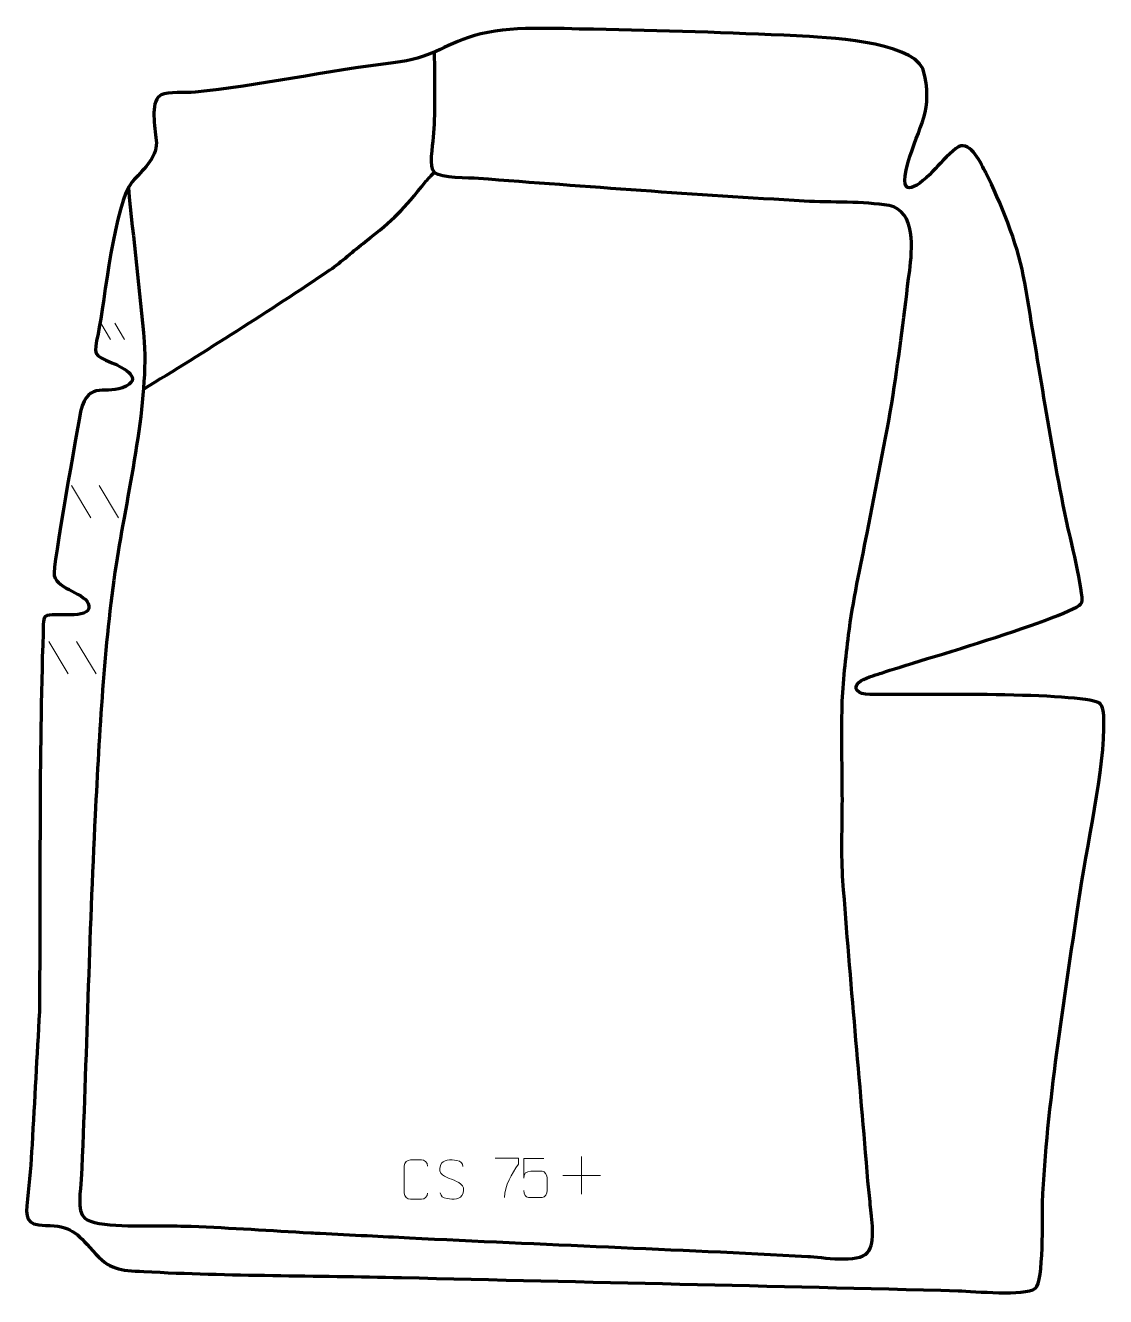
# Model space of a CAD drawing. Header units: millimetres. Extents: x -705 to -18, y -62 to 747.
import ezdxf

# ---------------------------------------------------------------- set-up
doc = ezdxf.new("R2010")
doc.units = ezdxf.units.MM
doc.header["$MEASUREMENT"] = 0
doc.layers.add('layer 2', color=7, linetype='Continuous')
doc.layers.add('layer 3', color=7, linetype='Continuous')

msp = doc.modelspace()

# ---------------------------------------------------------------- linework, layer by layer
at = {"layer": 'layer 2', "color": 140, "lineweight": 158}
for points, knots in [([(-639.3978, 643.6661), (-636.2767, 611.0004), (-632.0488, 578.1115), (-629.263, 545.511), (-629.263, 545.511), (-626.8054, 503.2002), (-640.6632, 446.9517), (-647.1695, 403.9216), (-647.1695, 403.9216), (-655.0624, 351.7218), (-657.794, 297.2994), (-660.5178, 244.5346), (-660.5178, 244.5346), (-664.3656, 167.314), (-665.9882, 90.0909), (-669.3112, 12.8839), (-669.3112, 12.8839), (-669.749, 6.4148), (-672.3255, -7.0726), (-667.1613, -11.6949), (-667.1613, -11.6949), (-660.1631, -17.9585), (-627.788, -16.5461), (-617.2004, -16.5914), (-617.2004, -16.5914), (-611.2341, -16.6169), (-605.3098, -16.6941), (-599.346, -16.9011), (-599.346, -16.9011), (-574.0167, -17.8454), (-548.7173, -19.6902), (-523.4038, -21.006), (-523.4038, -21.006), (-521.4083, -21.1079), (-519.4127, -21.2098), (-517.4172, -21.3117), (-517.4172, -21.3117), (-507.4394, -21.8213), (-497.4617, -22.3309), (-487.4839, -22.8404), (-487.4839, -22.8404), (-478.5039, -23.299), (-469.524, -23.7576), (-460.544, -24.2162), (-460.544, -24.2162), (-376.1515, -28.5023), (-291.6801, -31.4908), (-207.307, -35.9998), (-207.307, -35.9998), (-198.4957, -36.4707), (-175.1494, -40.6455), (-169.1876, -33.6226), (-169.1876, -33.6226), (-163.9269, -27.4258), (-166.7542, -11.1859), (-167.4799, -3.2145), (-167.4799, -3.2145), (-167.9372, 1.8082), (-168.46, 6.827), (-168.9632, 11.8454), (-168.9632, 11.8454), (-174.1839, 75.476), (-180.1715, 139.1961), (-184.8926, 202.8421), (-184.8926, 202.8421), (-186.0961, 219.0659), (-185.2235, 237.6662), (-185.2662, 254.2023), (-185.2662, 254.2023), (-185.325, 274.0763), (-185.8364, 294.6336), (-185.3762, 314.4261), (-185.3762, 314.4261), (-184.9651, 328.5178), (-182.9467, 345.0906), (-181.2688, 359.2285), (-181.2688, 359.2285), (-178.7916, 380.1011), (-173.5004, 403.0898), (-169.5396, 423.9881), (-169.5396, 423.9881), (-164.027, 453.0311), (-157.6562, 482.7772), (-152.9523, 511.866), (-152.9523, 511.866), (-148.8817, 537.9264), (-145.8964, 564.6565), (-142.4349, 590.8744), (-142.4349, 590.8744), (-140.8577, 603.722), (-138.3086, 628.9727), (-155.4399, 632.2611), (-155.4399, 632.2611), (-171.8807, 634.9927), (-192.2881, 634.1639), (-209.4483, 635.1114), (-209.4483, 635.1114), (-278.7439, 639.0114), (-347.5978, 644.2256), (-416.7845, 649.4707), (-416.7845, 649.4707), (-422.6601, 649.9162), (-440.7639, 649.695), (-444.4426, 653.1014), (-444.4426, 653.1014), (-448.5019, 656.8601), (-445.6393, 670.0487), (-445.2329, 675.6888), (-445.2329, 675.6888), (-444.1651, 690.505), (-444.3019, 706.0998), (-444.5037, 720.972), (-444.5037, 720.972), (-444.5525, 723.9723), (-444.6006, 726.9725), (-444.648, 729.9728)], [0, 0, 0, 0, 0.03333333, 0.03333333, 0.03333333, 0.03333333, 0.06666667, 0.06666667, 0.06666667, 0.06666667, 0.1, 0.1, 0.1, 0.1, 0.13333333, 0.13333333, 0.13333333, 0.13333333, 0.16666667, 0.16666667, 0.16666667, 0.16666667, 0.2, 0.2, 0.2, 0.2, 0.23333333, 0.23333333, 0.23333333, 0.23333333, 0.26666667, 0.26666667, 0.26666667, 0.26666667, 0.3, 0.3, 0.3, 0.3, 0.33333333, 0.33333333, 0.33333333, 0.33333333, 0.36666667, 0.36666667, 0.36666667, 0.36666667, 0.4, 0.4, 0.4, 0.4, 0.43333333, 0.43333333, 0.43333333, 0.43333333, 0.46666667, 0.46666667, 0.46666667, 0.46666667, 0.5, 0.5, 0.5, 0.5, 0.53333333, 0.53333333, 0.53333333, 0.53333333, 0.56666667, 0.56666667, 0.56666667, 0.56666667, 0.6, 0.6, 0.6, 0.6, 0.63333333, 0.63333333, 0.63333333, 0.63333333, 0.66666667, 0.66666667, 0.66666667, 0.66666667, 0.7, 0.7, 0.7, 0.7, 0.73333333, 0.73333333, 0.73333333, 0.73333333, 0.76666667, 0.76666667, 0.76666667, 0.76666667, 0.8, 0.8, 0.8, 0.8, 0.83333333, 0.83333333, 0.83333333, 0.83333333, 0.86666667, 0.86666667, 0.86666667, 0.86666667, 0.9, 0.9, 0.9, 0.9, 0.93333333, 0.93333333, 0.93333333, 0.93333333, 1, 1, 1, 1]), ([(-630.0482, 515.303), (-590.3748, 539.6573), (-549.6701, 565.2339), (-511.1574, 591.3307), (-511.1574, 591.3307), (-503.8841, 596.4703), (-496.0165, 603.5508), (-488.7428, 609.2349), (-488.7428, 609.2349), (-470.0212, 623.8633), (-465.0013, 629.184), (-450.1362, 647.705), (-450.1362, 647.705), (-448.9934, 649.1288), (-446.0103, 652.131), (-444.8567, 653.546)], [0, 0, 0, 0, 0.2, 0.2, 0.2, 0.2, 0.4, 0.4, 0.4, 0.4, 0.6, 0.6, 0.6, 0.6, 1, 1, 1, 1])]:
    msp.add_open_spline(points, degree=3, knots=knots, dxfattribs=at)
at = {"layer": 'layer 3', "color": 242, "lineweight": 158}
msp.add_open_spline([(-35.069, 188.8741), (-44.087, 126.4178), (-55.0935, 60.7912), (-58.0121, -1.9783), (-58.0121, -1.9783), (-58.1125, -10.5514), (-57.088, -52.2959), (-62.5061, -56.3213), (-62.5061, -56.3213), (-69.6002, -61.592), (-100.9557, -58.1313), (-111.5029, -57.8636), (-111.5029, -57.8636), (-229.5173, -54.9028), (-347.5474, -52.2956), (-465.567, -49.4897), (-465.567, -49.4897), (-520.0835, -48.1937), (-575.108, -48.5263), (-629.4576, -45.6727), (-629.4576, -45.6727), (-645.3306, -44.7287), (-651.0226, -44.9212), (-662.0647, -32.5409), (-662.0647, -32.5409), (-672.3395, -21.0209), (-675.9454, -16.4957), (-692.0915, -16.318), (-692.0915, -16.318), (-704.8663, -16.1775), (-704.8317, -11.6828), (-703.5313, 0.3783), (-703.5313, 0.3783), (-702.2738, 12.0419), (-701.3166, 23.2941), (-700.6699, 34.9896), (-700.6699, 34.9896), (-699.0396, 63.2197), (-697.5191, 91.4497), (-695.9982, 119.6859), (-695.9982, 119.6859), (-695.2237, 199.4758), (-696.37, 280.7086), (-693.6471, 360.2285), (-693.6471, 360.2285), (-693.5756, 362.3161), (-694.0182, 369.6879), (-692.2024, 370.9643), (-692.2024, 370.9643), (-687.6141, 374.1896), (-663.3945, 368.2747), (-664.5172, 377.6366), (-664.5172, 377.6366), (-665.517, 385.9738), (-684.322, 387.8059), (-686.5921, 396.9384), (-686.5921, 396.9384), (-687.8042, 401.8147), (-671.7619, 490.4426), (-669.7492, 501.3607), (-669.7492, 501.3607), (-664.3706, 522.3635), (-653.6281, 510.6269), (-640.6829, 517.5116), (-640.6829, 517.5116), (-629.7832, 523.3084), (-644.9487, 530.2806), (-649.8664, 532.3433), (-649.8664, 532.3433), (-661.7567, 537.3304), (-661.4327, 537.0676), (-658.6694, 550.6449), (-658.6694, 550.6449), (-654.484, 571.2115), (-648.2051, 634.5449), (-636.8992, 647.4552), (-636.8992, 647.4552), (-630.8516, 654.3611), (-621.2396, 662.2797), (-621.5891, 672.2556), (-621.5891, 672.2556), (-621.8727, 680.3497), (-625.6208, 694.5149), (-620.478, 701.254), (-620.478, 701.254), (-620.478, 701.254), (-618.616, 702.6235), (-618.616, 702.6235), (-618.616, 702.6235), (-614.0488, 704.7885), (-602.8743, 703.8366), (-596.9419, 704.405), (-596.9419, 704.405), (-557.2328, 708.21), (-512.6886, 718.0911), (-471.0313, 723.0192), (-471.0313, 723.0192), (-446.1247, 725.9656), (-440.6144, 733.7998), (-419.3239, 740.3506), (-419.3239, 740.3506), (-397.3932, 746.8293), (-366.748, 744.7342), (-343.561, 744.347), (-343.561, 744.347), (-300.5681, 743.6169), (-257.2867, 742.1391), (-214.3291, 740.1911), (-214.3291, 740.1911), (-196.3688, 739.1864), (-142.4541, 736.9933), (-133.9821, 719.3661), (-133.9821, 719.3661), (-126.6195, 692.8908), (-136.9323, 682.7936), (-143.5105, 659.2694), (-143.5105, 659.2694), (-150.8568, 632.9983), (-136.1367, 645.0787), (-125.9134, 655.9243), (-125.9134, 655.9243), (-122.3462, 659.7085), (-115.7159, 667.0826), (-111.446, 669.6362), (-111.446, 669.6362), (-103.4959, 673.5923), (-96.6908, 658.4073), (-93.9573, 653.0399), (-93.9573, 653.0399), (-84.8673, 635.1915), (-73.8182, 607.6444), (-70.1733, 588.0932), (-70.1733, 588.0932), (-60.7288, 535.0321), (-53.6743, 485.2222), (-42.7401, 431.8274), (-42.7401, 431.8274), (-40.9495, 423.6873), (-31.326, 384.8065), (-32.9108, 379.8043), (-32.9108, 379.8043), (-35.4906, 371.6617), (-147.5374, 339.5895), (-161.3885, 334.6139), (-161.3885, 334.6139), (-163.9177, 333.7054), (-171.7709, 331.781), (-174.8498, 328.8561), (-174.8498, 328.8561), (-178.5512, 325.3398), (-176.2155, 321.3472), (-167.5214, 321.2784), (-167.5214, 321.2784), (-142.1816, 321.0778), (-42.7147, 322.8815), (-23.2108, 316.5089), (-23.2108, 316.5089), (-19.4029, 315.2648), (-19.1618, 311.2185), (-18.9635, 305.7178), (-18.9635, 305.7178), (-17.8298, 274.2683), (-30.3033, 223.6109), (-35.069, 188.8741)], degree=3, knots=[0, 0, 0, 0, 0.02380952, 0.02380952, 0.02380952, 0.02380952, 0.04761905, 0.04761905, 0.04761905, 0.04761905, 0.07142857, 0.07142857, 0.07142857, 0.07142857, 0.0952381, 0.0952381, 0.0952381, 0.0952381, 0.11904762, 0.11904762, 0.11904762, 0.11904762, 0.14285714, 0.14285714, 0.14285714, 0.14285714, 0.16666667, 0.16666667, 0.16666667, 0.16666667, 0.19047619, 0.19047619, 0.19047619, 0.19047619, 0.21428571, 0.21428571, 0.21428571, 0.21428571, 0.23809524, 0.23809524, 0.23809524, 0.23809524, 0.26190476, 0.26190476, 0.26190476, 0.26190476, 0.28571429, 0.28571429, 0.28571429, 0.28571429, 0.30952381, 0.30952381, 0.30952381, 0.30952381, 0.33333333, 0.33333333, 0.33333333, 0.33333333, 0.35714286, 0.35714286, 0.35714286, 0.35714286, 0.38095238, 0.38095238, 0.38095238, 0.38095238, 0.4047619, 0.4047619, 0.4047619, 0.4047619, 0.42857143, 0.42857143, 0.42857143, 0.42857143, 0.45238095, 0.45238095, 0.45238095, 0.45238095, 0.47619048, 0.47619048, 0.47619048, 0.47619048, 0.5, 0.5, 0.5, 0.5, 0.52380952, 0.52380952, 0.52380952, 0.52380952, 0.54761905, 0.54761905, 0.54761905, 0.54761905, 0.57142857, 0.57142857, 0.57142857, 0.57142857, 0.5952381, 0.5952381, 0.5952381, 0.5952381, 0.61904762, 0.61904762, 0.61904762, 0.61904762, 0.64285714, 0.64285714, 0.64285714, 0.64285714, 0.66666667, 0.66666667, 0.66666667, 0.66666667, 0.69047619, 0.69047619, 0.69047619, 0.69047619, 0.71428571, 0.71428571, 0.71428571, 0.71428571, 0.73809524, 0.73809524, 0.73809524, 0.73809524, 0.76190476, 0.76190476, 0.76190476, 0.76190476, 0.78571429, 0.78571429, 0.78571429, 0.78571429, 0.80952381, 0.80952381, 0.80952381, 0.80952381, 0.83333333, 0.83333333, 0.83333333, 0.83333333, 0.85714286, 0.85714286, 0.85714286, 0.85714286, 0.88095238, 0.88095238, 0.88095238, 0.88095238, 0.9047619, 0.9047619, 0.9047619, 0.9047619, 0.92857143, 0.92857143, 0.92857143, 0.92857143, 0.95238095, 0.95238095, 0.95238095, 0.95238095, 1, 1, 1, 1], dxfattribs=at)
at = {"layer": 'layer 3', "color": 250, "lineweight": 9}
for points in [[(-656.9079, 557.389), (-656.9079, 557.389), (-650.7257, 547.1168), (-650.7257, 547.1168)], [(-656.9079, 557.389), (-656.9079, 557.389), (-650.7257, 547.1168), (-650.7257, 547.1168)], [(-648.0429, 557.389), (-648.0429, 557.389), (-641.8607, 547.1168), (-641.8607, 547.1168)], [(-648.0429, 557.389), (-648.0429, 557.389), (-641.8607, 547.1168), (-641.8607, 547.1168)], [(-675.6605, 454.2639), (-675.6605, 454.2639), (-663.2962, 433.7196), (-663.2962, 433.7196)], [(-675.6605, 454.2639), (-675.6605, 454.2639), (-663.2962, 433.7196), (-663.2962, 433.7196)], [(-657.9306, 454.2639), (-657.9306, 454.2639), (-645.5663, 433.7196), (-645.5663, 433.7196)], [(-657.9306, 454.2639), (-657.9306, 454.2639), (-645.5663, 433.7196), (-645.5663, 433.7196)], [(-690.0307, 355.0916), (-690.0307, 355.0916), (-677.6664, 334.5473), (-677.6664, 334.5473)], [(-690.0307, 355.0916), (-690.0307, 355.0916), (-677.6664, 334.5473), (-677.6664, 334.5473)], [(-672.3008, 355.0916), (-672.3008, 355.0916), (-659.9365, 334.5473), (-659.9365, 334.5473)], [(-672.3008, 355.0916), (-672.3008, 355.0916), (-659.9365, 334.5473), (-659.9365, 334.5473)], [(-351.0876, 27.4899), (-351.0876, 27.4899), (-351.0876, 3.512), (-351.0876, 3.512)], [(-363.0765, 15.5009), (-363.0765, 15.5009), (-339.0986, 15.5009), (-339.0986, 15.5009)]]:
    msp.add_open_spline(points, degree=3, dxfattribs=at)
for points, knots in [([(-449.0637, 4.1972), (-449.2035, 1.8738), (-450.8807, 0.3942), (-453.0284, 0.3834), (-453.0284, 0.3834), (-455.3603, 0.3838), (-457.6922, 0.3838), (-460.0237, 0.3834), (-460.0237, 0.3834), (-461.9487, 0.278), (-463.9208, 2.1625), (-463.9096, 4.1798), (-463.9096, 4.1798), (-463.9092, 9.9499), (-463.9092, 15.7196), (-463.9096, 21.4889), (-463.9096, 21.4889), (-463.9054, 23.627), (-462.1587, 25.3462), (-460.0063, 25.3327), (-460.0063, 25.3327), (-457.6806, 25.3327), (-455.3545, 25.3327), (-453.0284, 25.3327), (-453.0284, 25.3327), (-451.0818, 25.3682), (-449.0904, 23.8767), (-449.0637, 21.4391)], [0, 0, 0, 0, 0.125, 0.125, 0.125, 0.125, 0.25, 0.25, 0.25, 0.25, 0.375, 0.375, 0.375, 0.375, 0.5, 0.5, 0.5, 0.5, 0.625, 0.625, 0.625, 0.625, 0.75, 0.75, 0.75, 0.75, 1, 1, 1, 1]), ([(-433.7538, 13.0292), (-438.0021, 14.4996), (-442.9102, 16.2954), (-440.9051, 21.8157), (-440.9051, 21.8157), (-439.4016, 25.9556), (-434.188, 25.5671), (-430.5844, 24.966), (-430.5844, 24.966), (-427.7238, 24.4888), (-426.8591, 23.2756), (-426.5485, 21.1915)], [0, 0, 0, 0, 0.25, 0.25, 0.25, 0.25, 0.5, 0.5, 0.5, 0.5, 1, 1, 1, 1]), ([(-406.1208, 26.3926), (-406.1208, 26.3926), (-391.3047, 26.3926), (-391.3047, 26.3926), (-391.3047, 26.3926), (-391.305, 25.143), (-391.305, 23.8934), (-391.3047, 22.6436), (-391.3047, 22.6436), (-395.2991, 16.6465), (-400.2143, 8.8129), (-400.2143, 1.4341)], [0, 0, 0, 0, 0.25, 0.25, 0.25, 0.25, 0.5, 0.5, 0.5, 0.5, 1, 1, 1, 1]), ([(-375.0926, 26.311), (-375.0926, 26.311), (-387.9443, 26.311), (-387.9443, 26.311), (-387.9443, 26.311), (-387.944, 22.0804), (-387.944, 17.8495), (-387.9443, 13.6183), (-387.9443, 13.6183), (-387.9446, 16.9284), (-386.3136, 18.0002), (-383.5016, 18.0607), (-383.5016, 18.0607), (-381.062, 18.061), (-378.6225, 18.061), (-376.1833, 18.0607), (-376.1833, 18.0607), (-374.5335, 18.0675), (-373.0586, 15.687), (-373.0301, 13.6183), (-373.0301, 13.6183), (-373.0304, 11.031), (-373.0304, 8.4434), (-373.0301, 5.8557), (-373.0301, 5.8557), (-372.9839, 3.8963), (-374.4833, 1.46), (-376.1092, 1.4015), (-376.1092, 1.4015), (-378.0657, 1.4018), (-382.9607, 1.4018), (-384.9177, 1.4015), (-384.9177, 1.4015), (-386.7632, 1.3927), (-387.8703, 3.3575), (-387.8911, 5.9086)], [0, 0, 0, 0, 0.1, 0.1, 0.1, 0.1, 0.2, 0.2, 0.2, 0.2, 0.3, 0.3, 0.3, 0.3, 0.4, 0.4, 0.4, 0.4, 0.5, 0.5, 0.5, 0.5, 0.6, 0.6, 0.6, 0.6, 0.7, 0.7, 0.7, 0.7, 0.8, 0.8, 0.8, 0.8, 1, 1, 1, 1]), ([(-433.7538, 13.0291), (-429.7352, 11.3824), (-424.7057, 9.4941), (-426.5397, 4.1338), (-426.5397, 4.1338), (-427.9995, -0.1326), (-432.9103, 0.1241), (-436.6364, 0.6788), (-436.6364, 0.6788), (-439.3864, 1.0886), (-440.6073, 2.3021), (-440.9853, 4.4143)], [0, 0, 0, 0, 0.25, 0.25, 0.25, 0.25, 0.5, 0.5, 0.5, 0.5, 1, 1, 1, 1])]:
    msp.add_open_spline(points, degree=3, knots=knots, dxfattribs=at)

doc.saveas('drawing.dxf')
